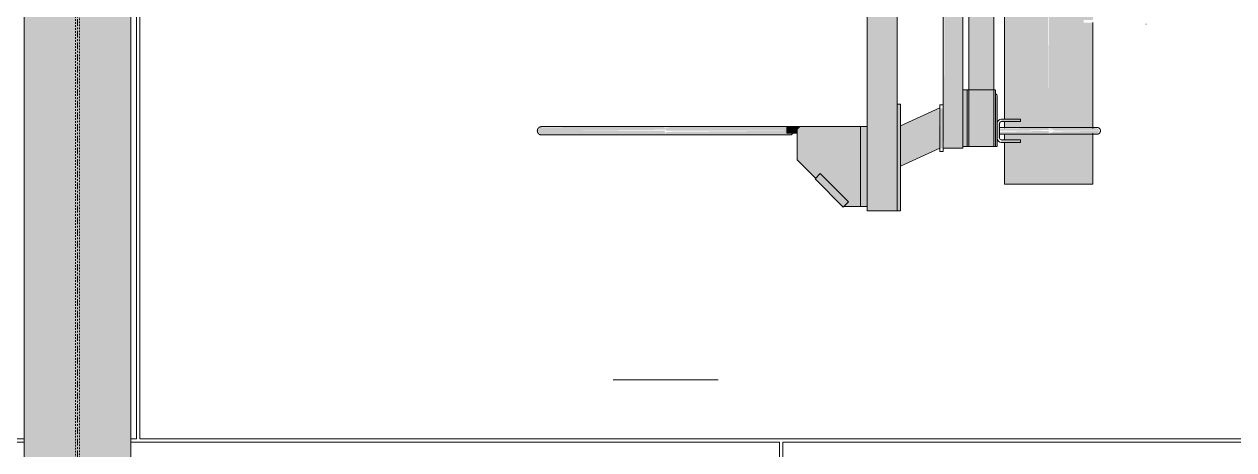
# Model space of a CAD drawing. Header units: inches. Extents: x -54880 to -186, y -132 to 853.
# Drawn here: x -15966 to -15875.2, y 96.1 to 128 of the extents above; entities that cross this region are included whole.
import ezdxf

# ---------------------------------------------------------------- set-up
doc = ezdxf.new("R2010")
doc.units = ezdxf.units.IN
doc.header["$MEASUREMENT"] = 0
doc.linetypes.add('Grid Line 1_2_', pattern=[0.875, 0.5, -0.125, 0.125, -0.125])
doc.linetypes.add('Hidden 1_8_', pattern=[0.1875, 0.125, -0.0625])
for name, color, linetype, lineweight in [('A-WALL-PATT', 111, 'Continuous', 9), ('Q-SPCQ', 91, 'Continuous', 9), ('S-COLS', 52, 'Continuous', 9), ('S-GRID', 1, 'Continuous', 9)]:
    doc.layers.add(name, color=color, linetype=linetype, lineweight=lineweight)

# ---------------------------------------------------------------- blocks, each defined once
blk = doc.blocks.new('Basketball_Backstop-Performance_Sports_Systems-3103-Ceiling_Hung - 27_-0_ to 27_-11 7_8_-652462-Section 1')
at = {"layer": 'Q-SPCQ'}
h = blk.add_hatch(color=256, dxfattribs=at)
h.paths.add_polyline_path([(22181.678, 116), (22181.658, 119.75), (22178.365, 119.75), (22178.365, 119.312), (22179.053, 119.312), (22179.053, 119.125), (22178.365, 119.125), (22178.365, 116), (22180.82, 116)], flags=0)
h.paths.add_polyline_path([(22179.336, 120.25), (22181.678, 120.25), (22181.612, 128.782), (22178.365, 128.75), (22178.365, 120.875), (22179.053, 120.875), (22179.053, 120.687), (22178.365, 120.687), (22178.365, 120.25), (22179.322, 120.25)], flags=0)
h.paths.add_polyline_path([(22181.678, 129.217), (22181.678, 135.437), (22178.365, 135.437), (22178.365, 135), (22179.053, 135), (22179.053, 134.812), (22178.365, 134.812), (22178.365, 129.205), (22179.336, 129.231), (22180.583, 129.242), (22181.609, 129.218)], flags=0)
h.paths.add_polyline_path([(22181.188, 129), (22181.678, 129.125), (22181.609, 129.186), (22181.334, 129.065)], flags=0)
h.paths.add_polyline_path([(22181.678, 128.823), (22181.611, 128.944), (22181.367, 128.935), (22181.611, 128.847)], flags=0)
h.paths.add_polyline_path([(22179.939, 135.937), (22181.678, 135.937), (22181.678, 152.543), (22180.969, 152.543), (22180.944, 152.633), (22180.944, 161.75), (22178.365, 161.75), (22178.447, 161.312), (22179.053, 161.312), (22179.053, 161.125), (22178.365, 161.125), (22178.365, 136.562), (22179.053, 136.562), (22179.053, 136.375), (22178.365, 136.375), (22178.365, 135.937), (22179.336, 135.937)], flags=0)
h.paths.add_polyline_path([(22178.809, 162.25), (22180.966, 162.25), (22181.678, 187.186), (22181.678, 224.783), (22178.365, 224.75), (22178.446, 162.875), (22179.053, 162.875), (22179.053, 162.687), (22178.365, 162.687), (22178.447, 162.25), (22178.717, 162.25)], flags=0)
h.paths.add_polyline_path([(22181.678, 225.217), (22181.678, 281.375), (22178.365, 281.375), (22178.404, 225.203), (22179.336, 225.231), (22180.583, 225.242), (22181.188, 225.228)], flags=0)
h.paths.add_polyline_path([(22181.188, 225), (22181.678, 225.125), (22181.678, 225.217), (22181.334, 225.065)], flags=0)
h.paths.add_polyline_path([(22181.678, 224.823), (22181.678, 224.935), (22181.534, 224.875)], flags=0)
h = blk.add_hatch(color=256, dxfattribs=at)
h.paths.add_polyline_path([(22181.678, 116), (22184.99, 116), (22184.988, 119.788), (22183.586, 119.752), (22181.678, 119.75), (22181.678, 118.645)], flags=0)
h.paths.add_polyline_path([(22181.678, 120.217), (22184.533, 120.195), (22184.99, 120.208), (22184.982, 128.125), (22184.303, 128.125), (22184.303, 128.312), (22184.99, 128.312), (22184.982, 128.75), (22181.678, 128.75), (22181.678, 120.241)], flags=0)
h.paths.add_polyline_path([(22182.168, 120), (22181.678, 120.125), (22181.699, 120.062), (22181.9, 120.035)], flags=0)
h.paths.add_polyline_path([(22181.678, 119.823), (22181.9, 119.965), (22181.678, 119.875)], flags=0)
h.paths.add_polyline_path([(22181.9, 129.25), (22184.99, 129.25), (22184.981, 129.687), (22184.303, 129.687), (22184.303, 129.875), (22184.99, 129.875), (22184.977, 135.474), (22183.586, 135.44), (22181.678, 135.437), (22181.747, 129.25)], flags=0)
h.paths.add_polyline_path([(22181.678, 135.904), (22184.483, 135.886), (22184.99, 135.895), (22184.959, 161.785), (22183.586, 161.752), (22182.727, 161.77), (22182.463, 152.543), (22181.678, 152.543), (22181.678, 135.929)], flags=0)
h.paths.add_polyline_path([(22182.168, 135.687), (22181.678, 135.812), (22181.678, 135.752), (22181.9, 135.723)], flags=0)
h.paths.add_polyline_path([(22181.678, 135.511), (22181.78, 135.636), (22181.678, 135.562)], flags=0)
h.paths.add_polyline_path([(22184.634, 162.187), (22184.99, 162.208), (22184.917, 224.125), (22184.508, 224.125), (22182.773, 162.242), (22184.601, 162.19)], flags=0)
h.paths.add_polyline_path([(22181.678, 187.186), (22182.751, 224.75), (22181.678, 224.75), (22181.678, 207.731)], flags=0)
h.paths.add_polyline_path([(22184.547, 224.312), (22184.99, 224.312), (22184.916, 224.75), (22184.526, 224.75), (22184.513, 224.312)], flags=0)
h.paths.add_polyline_path([(22184.877, 225.25), (22184.99, 225.25), (22184.915, 225.687), (22184.552, 225.687), (22184.547, 225.25), (22184.659, 225.25)], flags=0)
h.paths.add_polyline_path([(22182.535, 225.25), (22182.765, 225.25), (22184.24, 279.687), (22184.24, 280.937), (22183.812, 280.937), (22183.812, 281.375), (22181.678, 281.375), (22181.678, 225.25), (22182.244, 225.25)], flags=0)
h.paths.add_polyline_path([(22184.915, 225.875), (22184.99, 225.875), (22184.907, 238.104), (22184.636, 225.875), (22184.877, 225.875)], flags=0)
h = blk.add_hatch(color=256, dxfattribs=at)
h.paths.add_polyline_path([(22176.615, 123.063), (22176.615, 147.188), (22175.678, 147.188), (22175.71, 123.063), (22176.593, 123.063)], flags=0)
h.paths.add_polyline_path([(22175.71, 164.313), (22175.678, 164.313), (22175.682, 160.843)], flags=0)
h.paths.add_polyline_path([(22175.817, 160.188), (22176.615, 160.188), (22176.615, 164.313), (22175.71, 164.313), (22175.718, 160.188), (22175.803, 160.188)], flags=0)
h = blk.add_hatch(color=256, dxfattribs=at)
h.paths.add_polyline_path([(22176.638, 123.063), (22177.553, 123.063), (22177.521, 147.188), (22176.615, 147.188), (22176.615, 123.063)], flags=0)
h.paths.add_polyline_path([(22176.836, 160.188), (22177.553, 160.188), (22177.521, 164.313), (22176.615, 164.313), (22176.615, 160.188)], flags=0)
h = blk.add_hatch(color=256, dxfattribs=at)
h.paths.add_polyline_path([(22173.865, 118.688), (22173.781, 154.313), (22173.74, 154.313), (22173.803, 118.688), (22173.833, 118.688)], flags=0)
h.paths.add_polyline_path([(22173.837, 154.563), (22173.865, 154.563), (22173.803, 160.188), (22173.74, 160.188), (22173.807, 154.563), (22173.833, 154.563)], flags=0)
for points in [[(22174.638, 118.688), (22175.115, 118.688), (22175.115, 160.188), (22173.865, 160.188), (22173.865, 154.563), (22175.053, 154.563), (22175.053, 154.313), (22173.865, 154.313), (22173.865, 118.688)], [(22175.148, 118.688), (22175.24, 118.688), (22175.178, 160.188), (22175.115, 160.188), (22175.115, 118.688)], [(22168.053, 114), (22170.303, 114), (22170.303, 156), (22168.053, 156), (22168.053, 132.711)], [(22175.553, 118.813), (22175.553, 123.063), (22175.24, 123.063), (22175.24, 118.813)], [(22175.553, 118.813), (22176.615, 118.813), (22176.615, 123.063), (22175.589, 123.063), (22175.553, 122.688), (22175.553, 120.989)], [(22176.615, 118.813), (22177.678, 118.813), (22177.642, 123.063), (22176.615, 123.063), (22176.615, 120.989)], [(22177.803, 118.813), (22177.803, 122.563), (22177.678, 122.563), (22177.678, 118.813)], [(22170.303, 114), (22170.553, 114), (22170.553, 122), (22170.303, 122)], [(22170.553, 117.353), (22173.49, 118.688), (22173.422, 121.688), (22170.553, 120.384)], [(22173.74, 118.688), (22173.713, 121.688), (22173.49, 121.688), (22173.49, 118.688)], [(22144.256, 120), (22152.928, 120.081), (22152.85, 120.3), (22148.752, 120.306), (22143.501, 120.258), (22143.303, 120), (22143.544, 120)], [(22143.67, 119.687), (22143.994, 119.741), (22145.155, 119.694), (22147.793, 119.697), (22152.928, 119.729), (22152.85, 120), (22143.303, 120), (22143.544, 119.728)], [(22161.6, 120), (22162.031, 120), (22161.979, 120.278), (22161.318, 120.294), (22159.674, 120.312), (22157.692, 120.304), (22152.928, 120.271), (22152.928, 120), (22160.453, 120)], [(22162.185, 119.688), (22162.355, 119.742), (22162.343, 119.812), (22162.031, 119.854), (22162.031, 120), (22152.928, 119.919), (22152.928, 119.698), (22157.803, 119.739), (22159.674, 119.688), (22160.913, 119.748), (22162.171, 119.689)], [(22162.311, 119.812), (22162.803, 119.812), (22162.803, 120.062), (22163.053, 120.312), (22162.031, 120.312), (22162.031, 119.812)], [(22166.303, 114.312), (22167.553, 114.312), (22167.553, 120.312), (22163.053, 120.312), (22162.803, 120.062), (22162.803, 117.812), (22164.181, 116.434), (22164.535, 116.787), (22166.656, 114.666)], [(22167.553, 114.312), (22168.053, 114.312), (22168.053, 120.312), (22167.553, 120.312), (22167.553, 115.5)], [(22179.48, 120), (22181.678, 120.065), (22181.678, 120.25), (22177.99, 120.164), (22177.99, 120)], [(22181.678, 119.75), (22181.678, 120), (22177.99, 119.921), (22177.99, 119.75), (22179.48, 119.75)], [(22183.003, 120), (22185.494, 120), (22185.264, 120.202), (22181.678, 120.217), (22182.168, 120), (22182.773, 120)], [(22184.548, 119.75), (22185.341, 119.798), (22185.494, 120), (22181.988, 119.935), (22181.678, 119.783), (22183.785, 119.751)], [(22166.259, 114.268), (22166.656, 114.666), (22164.535, 116.787), (22164.137, 116.39)]]:
    blk.add_hatch(color=256, dxfattribs=at).paths.add_polyline_path(points, flags=0)
h = blk.add_hatch(color=256, dxfattribs=at)
h.paths.add_polyline_path([(22179.053, 119.125), (22179.053, 119.312), (22178.115, 119.312), (22178.115, 119.125)], flags=0)
h.paths.add_polyline_path([(22177.803, 119.437), (22177.99, 119.437), (22177.99, 120.562), (22177.803, 120.562)], flags=0)
h.paths.add_polyline_path([(22179.053, 120.687), (22179.053, 120.875), (22178.115, 120.875), (22178.115, 120.687)], flags=0)
for p, q in [((22177.553, 118.813), (22177.553, 164.313)), ((22175.24, 123.063), (22175.24, 160.188)), ((22168.053, 114), (22168.053, 156)), ((22170.303, 156), (22170.303, 114)), ((22173.74, 154.313), (22173.74, 118.688)), ((22175.678, 147.188), (22175.678, 118.813)), ((22178.365, 128.828), (22178.365, 120.875)), ((22184.99, 120.161), (22184.99, 128.125)), ((22188.99, 128), (22188.958, 128)), ((22175.24, 123.063), (22175.553, 123.063)), ((22175.24, 118.813), (22175.24, 123.063)), ((22175.553, 123.063), (22176.615, 123.063)), ((22175.553, 118.813), (22175.553, 123.063)), ((22176.615, 123.063), (22177.642, 123.063)), ((22177.642, 123.063), (22177.642, 123.063)), ((22177.678, 118.813), (22177.678, 123.063)), ((22177.678, 122.779), (22177.678, 123.063)), ((22177.678, 122.779), (22177.678, 122.563)), ((22177.678, 122.563), (22177.678, 122.779)), ((22177.678, 122.563), (22177.678, 118.813)), ((22177.803, 118.813), (22177.803, 122.563)), ((22170.303, 114), (22170.303, 122)), ((22170.553, 122), (22170.303, 122)), ((22170.553, 122), (22170.553, 114)), ((22173.49, 121.719), (22170.553, 120.384)), ((22173.74, 121.938), (22173.49, 121.938)), ((22173.49, 121.938), (22173.49, 121.752)), ((22173.49, 121.688), (22173.49, 121.938)), ((22173.49, 118.688), (22173.49, 121.688)), ((22179.053, 120.875), (22178.115, 120.875)), ((22179.166, 120.875), (22179.045, 120.875)), ((22179.053, 120.875), (22179.553, 120.875)), ((22179.553, 120.875), (22179.471, 120.875)), ((22179.553, 120.687), (22179.553, 120.875)), ((22179.553, 120.687), (22179.553, 120.875)), ((22162.031, 120.312), (22163.053, 120.312)), ((22162.031, 119.812), (22162.031, 120.312)), ((22162.803, 119.812), (22162.031, 119.812)), ((22162.803, 120.062), (22162.803, 117.812)), ((22167.553, 120.312), (22163.053, 120.312)), ((22167.553, 120.312), (22168.053, 120.312)), ((22167.553, 114.312), (22167.553, 120.312)), ((22177.99, 119.437), (22177.99, 120.562)), ((22181.678, 120.25), (22177.99, 120.25)), ((22178.115, 120.687), (22179.053, 120.687)), ((22178.365, 120.687), (22178.365, 120.204)), ((22179.045, 120.687), (22179.166, 120.687)), ((22179.553, 120.687), (22179.053, 120.687)), ((22179.471, 120.687), (22179.553, 120.687)), ((22184.99, 116), (22184.99, 119.828)), ((22177.99, 119.75), (22181.678, 119.75)), ((22178.115, 119.312), (22179.053, 119.312)), ((22179.053, 119.125), (22178.115, 119.125)), ((22178.365, 119.783), (22178.365, 119.312)), ((22178.365, 119.125), (22178.365, 116)), ((22179.166, 119.312), (22179.045, 119.312)), ((22179.045, 119.125), (22179.166, 119.125)), ((22179.053, 119.312), (22179.553, 119.312)), ((22179.553, 119.125), (22179.053, 119.125)), ((22179.553, 119.312), (22179.471, 119.312)), ((22179.471, 119.125), (22179.553, 119.125)), ((22179.553, 119.125), (22179.553, 119.312)), ((22179.553, 119.125), (22179.553, 119.312)), ((22170.553, 117.353), (22173.49, 118.688)), ((22173.49, 118.688), (22173.49, 118.438)), ((22173.49, 118.438), (22173.49, 118.688)), ((22173.49, 118.438), (22173.74, 118.438)), ((22173.74, 118.688), (22173.74, 118.438)), ((22173.74, 118.438), (22173.74, 118.688)), ((22173.865, 118.688), (22173.74, 118.688)), ((22175.115, 118.688), (22173.865, 118.688)), ((22175.24, 118.688), (22175.115, 118.688)), ((22175.553, 118.813), (22175.24, 118.813)), ((22175.24, 118.688), (22175.24, 118.813)), ((22176.615, 118.813), (22175.553, 118.813)), ((22177.678, 118.813), (22176.615, 118.813)), ((22177.678, 118.813), (22177.803, 118.813)), ((22162.803, 117.812), (22164.181, 116.434)), ((22164.137, 116.39), (22164.535, 116.787)), ((22164.137, 116.39), (22166.259, 114.268)), ((22164.535, 116.787), (22166.656, 114.666)), ((22181.678, 116), (22178.365, 116)), ((22184.99, 116), (22181.678, 116)), ((22166.656, 114.666), (22166.259, 114.268)), ((22166.303, 114.312), (22167.553, 114.312)), ((22168.053, 114.312), (22167.553, 114.312)), ((22170.303, 114), (22168.053, 114)), ((22170.303, 114), (22170.553, 114)), ((22148.989, 101.312), (22152.928, 101.312)), ((22152.928, 101.312), (22156.867, 101.312))]:
    blk.add_line(p, q, dxfattribs=at)
at = {"layer": 'Q-SPCQ', "flags": 128}
for points in [[(22143.303, 120), (22143.303, 120.012), (22143.304, 120.025), (22143.305, 120.037), (22143.307, 120.05), (22143.309, 120.062), (22143.312, 120.074), (22143.315, 120.086), (22143.319, 120.098), (22143.323, 120.11), (22143.327, 120.122), (22143.333, 120.133), (22143.338, 120.144), (22143.344, 120.155), (22143.351, 120.166), (22143.357, 120.176), (22143.365, 120.187), (22143.372, 120.196), (22143.38, 120.206), (22143.389, 120.215), (22143.398, 120.224), (22143.407, 120.233), (22143.416, 120.241), (22143.426, 120.249), (22143.436, 120.256), (22143.446, 120.263), (22143.457, 120.27), (22143.468, 120.276), (22143.479, 120.281), (22143.491, 120.287), (22143.502, 120.291), (22143.514, 120.296), (22143.526, 120.299), (22143.538, 120.303), (22143.55, 120.306), (22143.562, 120.308), (22143.575, 120.31), (22143.587, 120.311), (22143.599, 120.312), (22143.612, 120.312), (22143.615, 120.312)], [(22143.615, 119.687), (22143.603, 119.688), (22143.59, 119.688), (22143.578, 119.69), (22143.566, 119.691), (22143.553, 119.694), (22143.541, 119.696), (22143.529, 119.7), (22143.517, 119.703), (22143.505, 119.708), (22143.494, 119.712), (22143.482, 119.717), (22143.471, 119.723), (22143.46, 119.729), (22143.449, 119.735), (22143.439, 119.742), (22143.429, 119.749), (22143.419, 119.757), (22143.409, 119.765), (22143.4, 119.773), (22143.391, 119.782), (22143.383, 119.791), (22143.374, 119.801), (22143.367, 119.811), (22143.359, 119.821), (22143.352, 119.831), (22143.346, 119.842), (22143.34, 119.853), (22143.334, 119.864), (22143.329, 119.875), (22143.324, 119.887), (22143.32, 119.899), (22143.316, 119.91), (22143.313, 119.922), (22143.31, 119.935), (22143.307, 119.947), (22143.305, 119.959), (22143.304, 119.972), (22143.303, 119.984), (22143.303, 119.997), (22143.303, 120)], [(22152.928, 120.312), (22152.555, 120.312), (22152.184, 120.312), (22151.813, 120.312), (22151.444, 120.312), (22151.078, 120.312), (22150.714, 120.312), (22150.354, 120.312), (22149.998, 120.312), (22149.647, 120.312), (22149.301, 120.312), (22148.961, 120.312), (22148.627, 120.312), (22148.301, 120.312), (22147.981, 120.312), (22147.67, 120.312), (22147.366, 120.312), (22147.072, 120.312), (22146.787, 120.312), (22146.512, 120.312), (22146.247, 120.312), (22145.993, 120.312), (22145.75, 120.312), (22145.519, 120.312), (22145.299, 120.312), (22145.092, 120.312), (22144.897, 120.312), (22144.715, 120.312), (22144.546, 120.312), (22144.39, 120.312), (22144.248, 120.312), (22144.12, 120.312), (22144.006, 120.312), (22143.907, 120.312), (22143.821, 120.312), (22143.751, 120.312), (22143.695, 120.312), (22143.654, 120.312), (22143.627, 120.312), (22143.616, 120.312), (22143.615, 120.312)], [(22143.615, 120.312), (22143.623, 120.312), (22143.645, 120.312), (22143.682, 120.312), (22143.734, 120.312), (22143.801, 120.312), (22143.882, 120.312), (22143.978, 120.312), (22144.088, 120.312), (22144.212, 120.312), (22144.35, 120.312), (22144.502, 120.312), (22144.668, 120.312), (22144.846, 120.312), (22145.038, 120.312), (22145.242, 120.312), (22145.458, 120.312), (22145.687, 120.312), (22145.927, 120.312), (22146.178, 120.312), (22146.44, 120.312), (22146.712, 120.312), (22146.994, 120.312), (22147.286, 120.312), (22147.587, 120.312), (22147.896, 120.312), (22148.214, 120.312), (22148.539, 120.312), (22148.871, 120.312), (22149.209, 120.312), (22149.553, 120.312), (22149.903, 120.312), (22150.258, 120.312), (22150.617, 120.312), (22150.979, 120.312), (22151.345, 120.312), (22151.713, 120.312), (22152.083, 120.312), (22152.455, 120.312), (22152.827, 120.312), (22152.928, 120.312)], [(22152.928, 120.312), (22153.3, 120.312), (22153.672, 120.312), (22154.043, 120.312), (22154.411, 120.312), (22154.778, 120.312), (22155.141, 120.312), (22155.501, 120.312), (22155.857, 120.312), (22156.208, 120.312), (22156.554, 120.312), (22156.894, 120.312), (22157.228, 120.312), (22157.555, 120.312), (22157.874, 120.312), (22158.186, 120.312), (22158.489, 120.312), (22158.783, 120.312), (22159.068, 120.312), (22159.343, 120.312), (22159.608, 120.312), (22159.862, 120.312), (22160.105, 120.312), (22160.337, 120.312), (22160.557, 120.312), (22160.764, 120.312), (22160.959, 120.312), (22161.141, 120.312), (22161.31, 120.312), (22161.466, 120.312), (22161.607, 120.312), (22161.735, 120.312), (22161.849, 120.312), (22161.949, 120.312), (22162.034, 120.312)], [(22162.24, 120.312), (22162.233, 120.312), (22162.211, 120.312), (22162.173, 120.312), (22162.121, 120.312), (22162.055, 120.312), (22161.973, 120.312), (22161.878, 120.312), (22161.768, 120.312), (22161.643, 120.312), (22161.505, 120.312), (22161.353, 120.312), (22161.188, 120.312), (22161.009, 120.312), (22160.818, 120.312), (22160.614, 120.312), (22160.397, 120.312), (22160.169, 120.312), (22159.929, 120.312), (22159.678, 120.312), (22159.416, 120.312), (22159.144, 120.312), (22158.861, 120.312), (22158.57, 120.312), (22158.269, 120.312), (22157.959, 120.312), (22157.642, 120.312), (22157.317, 120.312), (22156.985, 120.312), (22156.647, 120.312), (22156.302, 120.312), (22155.952, 120.312), (22155.598, 120.312), (22155.239, 120.312), (22154.876, 120.312), (22154.511, 120.312), (22154.142, 120.312), (22153.772, 120.312), (22153.401, 120.312), (22153.028, 120.312), (22152.928, 120.312)], [(22162.161, 120.312), (22162.202, 120.312), (22162.228, 120.312), (22162.24, 120.312), (22162.24, 120.312)], [(22162.24, 120.312), (22162.253, 120.312), (22162.265, 120.312), (22162.278, 120.31), (22162.29, 120.309), (22162.302, 120.306), (22162.315, 120.304), (22162.327, 120.3), (22162.339, 120.297), (22162.35, 120.292), (22162.362, 120.288), (22162.373, 120.283), (22162.385, 120.277), (22162.396, 120.271), (22162.406, 120.265), (22162.417, 120.258), (22162.427, 120.251), (22162.437, 120.243), (22162.446, 120.235), (22162.456, 120.227), (22162.464, 120.218), (22162.473, 120.209), (22162.481, 120.199), (22162.489, 120.189), (22162.496, 120.179), (22162.503, 120.169), (22162.51, 120.158), (22162.516, 120.147), (22162.522, 120.136), (22162.527, 120.125), (22162.532, 120.113), (22162.536, 120.101), (22162.54, 120.09), (22162.543, 120.078), (22162.546, 120.065), (22162.548, 120.053)], [(22162.549, 119.95), (22162.547, 119.938), (22162.544, 119.926), (22162.541, 119.914), (22162.537, 119.902), (22162.533, 119.89), (22162.528, 119.878), (22162.523, 119.867), (22162.517, 119.856), (22162.512, 119.845), (22162.505, 119.834), (22162.498, 119.824), (22162.491, 119.813), (22162.483, 119.804), (22162.475, 119.794), (22162.467, 119.785), (22162.458, 119.776), (22162.449, 119.767), (22162.439, 119.759), (22162.43, 119.751), (22162.42, 119.744), (22162.409, 119.737), (22162.399, 119.73), (22162.388, 119.724), (22162.376, 119.719), (22162.365, 119.713), (22162.354, 119.709), (22162.342, 119.704), (22162.33, 119.701), (22162.318, 119.697), (22162.306, 119.694), (22162.293, 119.692), (22162.281, 119.69), (22162.269, 119.689), (22162.256, 119.688), (22162.244, 119.688), (22162.24, 119.687)], [(22185.303, 120.25), (22185.3, 120.25), (22185.291, 120.25), (22185.277, 120.25), (22185.257, 120.25), (22185.231, 120.25), (22185.199, 120.25), (22185.162, 120.25), (22185.119, 120.25), (22185.07, 120.25), (22185.017, 120.25), (22184.958, 120.25), (22184.893, 120.25), (22184.824, 120.25), (22184.749, 120.25), (22184.67, 120.25), (22184.585, 120.25), (22184.497, 120.25), (22184.403, 120.25), (22184.305, 120.25), (22184.203, 120.25), (22184.097, 120.25), (22183.987, 120.25), (22183.874, 120.25), (22183.757, 120.25), (22183.636, 120.25), (22183.513, 120.25), (22183.386, 120.25), (22183.257, 120.25), (22183.125, 120.25), (22182.991, 120.25), (22182.855, 120.25), (22182.717, 120.25), (22182.577, 120.25), (22182.436, 120.25), (22182.294, 120.25), (22182.151, 120.25), (22182.006, 120.25), (22181.862, 120.25), (22181.717, 120.25), (22181.678, 120.25)], [(22185.001, 120.25), (22185.056, 120.25), (22185.106, 120.25), (22185.151, 120.25), (22185.189, 120.25), (22185.223, 120.25), (22185.25, 120.25), (22185.272, 120.25), (22185.288, 120.25), (22185.298, 120.25), (22185.303, 120.25), (22185.303, 120.25)], [(22185.303, 120.25), (22185.313, 120.25), (22185.323, 120.249), (22185.333, 120.248), (22185.343, 120.247), (22185.352, 120.245), (22185.362, 120.243), (22185.372, 120.24), (22185.381, 120.237), (22185.391, 120.234), (22185.4, 120.23), (22185.409, 120.226), (22185.418, 120.222), (22185.427, 120.217), (22185.436, 120.212), (22185.444, 120.206), (22185.452, 120.201), (22185.46, 120.194), (22185.468, 120.188), (22185.475, 120.181), (22185.482, 120.174), (22185.489, 120.167), (22185.495, 120.159), (22185.502, 120.151), (22185.508, 120.143), (22185.513, 120.135), (22185.518, 120.127), (22185.523, 120.118), (22185.528, 120.109), (22185.532, 120.1), (22185.536, 120.091), (22185.539, 120.081), (22185.542, 120.072), (22185.545, 120.062), (22185.547, 120.052), (22185.549, 120.042), (22185.551, 120.033), (22185.552, 120.023), (22185.552, 120.013), (22185.553, 120.003), (22185.553, 120)], [(22185.553, 120), (22185.553, 119.99), (22185.552, 119.98), (22185.551, 119.97), (22185.55, 119.96), (22185.548, 119.95), (22185.546, 119.941), (22185.543, 119.931), (22185.54, 119.921), (22185.537, 119.912), (22185.533, 119.903), (22185.529, 119.894), (22185.525, 119.885), (22185.52, 119.876), (22185.515, 119.867), (22185.509, 119.859), (22185.503, 119.851), (22185.497, 119.843), (22185.491, 119.835), (22185.484, 119.828), (22185.477, 119.821), (22185.47, 119.814), (22185.462, 119.807), (22185.454, 119.801), (22185.446, 119.795), (22185.438, 119.79), (22185.429, 119.784), (22185.421, 119.78), (22185.412, 119.775), (22185.403, 119.771), (22185.393, 119.767), (22185.384, 119.764), (22185.374, 119.76), (22185.365, 119.758), (22185.355, 119.756), (22185.345, 119.754), (22185.335, 119.752), (22185.325, 119.751), (22185.316, 119.75), (22185.306, 119.75), (22185.303, 119.75)], [(22143.821, 119.687), (22143.751, 119.687), (22143.695, 119.687), (22143.654, 119.687), (22143.627, 119.687), (22143.616, 119.687), (22143.615, 119.687)], [(22143.615, 119.687), (22143.623, 119.687), (22143.645, 119.687), (22143.682, 119.687), (22143.734, 119.687), (22143.801, 119.687), (22143.882, 119.687), (22143.978, 119.687), (22144.088, 119.687), (22144.212, 119.687), (22144.35, 119.687), (22144.502, 119.687), (22144.668, 119.687), (22144.846, 119.687), (22145.038, 119.687), (22145.242, 119.687), (22145.458, 119.687), (22145.687, 119.687), (22145.927, 119.687), (22146.178, 119.687), (22146.44, 119.687), (22146.712, 119.687), (22146.994, 119.687), (22147.286, 119.687), (22147.587, 119.687), (22147.896, 119.687), (22148.214, 119.687), (22148.539, 119.687), (22148.871, 119.687), (22149.209, 119.687), (22149.553, 119.687), (22149.903, 119.687), (22150.258, 119.687), (22150.617, 119.687), (22150.979, 119.687), (22151.345, 119.687), (22151.713, 119.687), (22152.083, 119.687), (22152.455, 119.687), (22152.827, 119.687), (22152.928, 119.687)], [(22152.928, 119.687), (22153.3, 119.687), (22153.672, 119.687), (22154.043, 119.687), (22154.411, 119.687), (22154.778, 119.687), (22155.141, 119.687), (22155.501, 119.687), (22155.857, 119.687), (22156.208, 119.687), (22156.554, 119.687), (22156.894, 119.687), (22157.228, 119.687), (22157.555, 119.687), (22157.874, 119.687), (22158.186, 119.687), (22158.489, 119.687), (22158.783, 119.687), (22159.068, 119.687), (22159.343, 119.687), (22159.608, 119.687), (22159.862, 119.687), (22160.105, 119.687), (22160.337, 119.687), (22160.557, 119.687), (22160.764, 119.687), (22160.959, 119.687), (22161.141, 119.687), (22161.31, 119.687), (22161.466, 119.687), (22161.607, 119.687), (22161.735, 119.687), (22161.849, 119.687), (22161.949, 119.687), (22162.034, 119.687), (22162.105, 119.687), (22162.161, 119.687), (22162.202, 119.687), (22162.228, 119.687), (22162.24, 119.687), (22162.24, 119.687)], [(22162.24, 119.687), (22162.233, 119.687), (22162.211, 119.687), (22162.173, 119.687), (22162.121, 119.687), (22162.055, 119.687)], [(22181.678, 119.75), (22181.823, 119.75), (22181.968, 119.75), (22182.112, 119.75), (22182.255, 119.75), (22182.398, 119.75), (22182.539, 119.75), (22182.68, 119.75), (22182.818, 119.75), (22182.955, 119.75), (22183.089, 119.75), (22183.222, 119.75), (22183.352, 119.75), (22183.479, 119.75), (22183.603, 119.75), (22183.725, 119.75), (22183.843, 119.75), (22183.957, 119.75), (22184.068, 119.75), (22184.175, 119.75), (22184.278, 119.75), (22184.377, 119.75), (22184.472, 119.75), (22184.562, 119.75), (22184.647, 119.75), (22184.728, 119.75), (22184.804, 119.75), (22184.875, 119.75), (22184.941, 119.75), (22185.001, 119.75), (22185.056, 119.75), (22185.106, 119.75), (22185.151, 119.75), (22185.189, 119.75), (22185.223, 119.75), (22185.25, 119.75), (22185.272, 119.75), (22185.288, 119.75), (22185.298, 119.75), (22185.303, 119.75), (22185.303, 119.75)], [(22185.303, 119.75), (22185.3, 119.75), (22185.291, 119.75), (22185.277, 119.75), (22185.257, 119.75), (22185.231, 119.75), (22185.199, 119.75), (22185.162, 119.75), (22185.119, 119.75), (22185.07, 119.75), (22185.017, 119.75)]]:
    blk.add_lwpolyline(points, dxfattribs=at)
at = {"layer": 'Q-SPCQ'}
for centre, radius, start, end in [((22177.553, 122.563), 0.25, 0, 60), ((22178.115, 120.562), 0.313, 90, 180), ((22163.053, 120.062), 0.25, 90, 180), ((22178.115, 120.562), 0.125, 90, 180), ((22178.115, 119.437), 0.313, 180, 270), ((22178.115, 119.437), 0.125, 180, 270)]:
    blk.add_arc(centre, radius, start, end, dxfattribs=at)
blk = doc.blocks.new('W-Wide Flange-Column - B1-C-1075724-Section 1')
at = {"layer": 'S-COLS', "linetype": 'Hidden 1_8_'}
for p, q in [((22108.647, 0), (22108.647, 221.127)), ((22108.959, 220.891), (22108.959, 0))]:
    blk.add_line(p, q, dxfattribs=at)

msp = doc.modelspace()

# ---------------------------------------------------------------- hatches: boundary and pattern name
at = {"layer": 'A-WALL-PATT'}
h = msp.add_hatch(dxfattribs=at)
h.set_pattern_fill('FP_21', color=256, style=0, pattern_type=2)
h.set_pattern_definition([(90, (22015.06, -723.5), (-193, -193), [48, -145]), (180, (22015.06, -723.5), (-2e-14, -193), [96.25, -96.75]), (270, (21918.81, -675.5), (-193, -193), [48, -145]), (180, (22015.06, -675.5), (-2e-14, -193), [96.25, -96.75]), (270, (21918.56, -675.5), (-193, -193), [48, -145]), (180, (21918.56, -675.5), (-2e-14, -193), [96.25, -96.75]), (90, (21822.31, -723.5), (-193, -193), [48, -145]), (180, (21918.56, -723.5), (-2e-14, -193), [96.25, -96.75]), (90, (21967.06, -675.25), (-193, -193), [48, -145]), (180, (22015.31, -675.25), (-2e-14, -193), [48.25, -144.75]), (180, (22015.31, -627.25), (-2e-14, -193), [48.25, -144.75]), (90, (21870.56, -675.25), (-193, -193), [48, -145]), (180, (21966.81, -675.25), (-2e-14, -193), [96.25, -96.75]), (270, (21966.81, -627.25), (-193, -193), [48, -145]), (180, (21966.81, -627.25), (-2e-14, -193), [96.25, -96.75]), (180, (21870.31, -675.25), (-2e-14, -193), [48, -145]), (270, (21870.31, -627.25), (-193, -193), [48, -145]), (180, (21870.31, -627.25), (-2e-14, -193), [48, -145]), (90, (22015.06, -627), (-193, -193), [48, -145]), (180, (22015.06, -627), (-2e-14, -193), [96.25, -96.75]), (270, (21918.81, -579), (-193, -193), [48, -145]), (180, (22015.06, -579), (-2e-14, -193), [96.25, -96.75]), (270, (21918.56, -579), (-193, -193), [48, -145]), (180, (21918.56, -579), (-2e-14, -193), [96.25, -96.75]), (270, (21822.31, -579), (-193, -193), [48, -145]), (180, (21918.56, -627), (-2e-14, -193), [96.25, -96.75]), (90, (21967.06, -578.75), (-193, -193), [48, -145]), (180, (22015.31, -578.75), (-2e-14, -193), [48.25, -144.75]), (180, (22015.31, -530.75), (-2e-14, -193), [48.25, -144.75]), (90, (21870.56, -578.75), (-193, -193), [48, -145]), (180, (21966.81, -578.75), (-2e-14, -193), [96.25, -96.75]), (270, (21966.81, -530.75), (-193, -193), [48, -145]), (180, (21966.81, -530.75), (-2e-14, -193), [96.25, -96.75]), (180, (21870.31, -578.75), (-2e-14, -193), [48, -145]), (270, (21870.31, -530.75), (-193, -193), [48, -145]), (180, (21870.31, -530.75), (-2e-14, -193), [48, -145])])
h.paths.add_polyline_path([(-16915.45888, 0), (-16689.70888, 0), (-16689.70888, 145), (-16814.70888, 145), (-16814.70888, 120.3125), (-16790.15703, 120.2579), (-16789.95888, 120), (-16790.27138, 119.70517), (-16790.50486, 119.58102), (-16792.35743, 116.40982), (-16793.32598, 114.94867), (-16794.61434, 113.2525), (-16795.22854, 109.56294), (-16795.52186, 107.31551), (-16795.66713, 104.50342), (-16795.70633, 101.3125), (-16803.52311, 101.3125), (-16803.54202, 106.0075), (-16803.82359, 108.85577), (-16804.6315, 113.29426), (-16805.0839, 113.99902), (-16806.43604, 115.83093), (-16808.06348, 118.5054), (-16808.78782, 119.69133), (-16809.01072, 119.7421), (-16809.15047, 119.8125), (-16809.45888, 119.8125), (-16809.45888, 117.8125), (-16812.95888, 114.3125), (-16814.70888, 114.3125), (-16814.70888, 114), (-16817.20888, 114), (-16817.20888, 117.35334), (-16820.14638, 118.6875), (-16821.89638, 118.6875), (-16821.89638, 118.8125), (-16824.45888, 118.8125), (-16824.45888, 119.4375), (-16824.64638, 119.4375), (-16824.64638, 119.75), (-16825.02138, 119.75), (-16825.02138, 119.3125), (-16824.77138, 119.3125), (-16824.77138, 119.125), (-16825.02138, 119.125), (-16825.02138, 116), (-16831.64638, 116), (-16831.71793, 119.79377), (-16831.99702, 119.799), (-16832.15001, 120), (-16831.91986, 120.20226), (-16831.64638, 120.24957), (-16831.64638, 128.125), (-16831.89638, 128.125), (-16831.89638, 128.3125), (-16831.64638, 128.3125), (-16831.64638, 128.75), (-16832.02138, 128.75), (-16832.02138, 128.4375), (-16832.20888, 128.4375), (-16832.20888, 128), (-16835.64638, 128.02213), (-16835.64638, 130.75), (-16835.77138, 130.75), (-16835.85403, 135.625), (-16837.8406, 135.61828), (-16838.28655, 135.45974), (-16843.25634, 145), (-16910.42954, 145), (-16915.45888, 117.8622), (-16915.45888, 20.18088)], flags=0)
h.paths.add_polyline_path([(-15850.33388, 0), (-15850.33388, 145), (-15874.16141, 145), (-15879.18976, 135.41647), (-15879.77768, 135.625), (-15881.64638, 135.625), (-15881.68258, 130.75), (-15881.77138, 130.75), (-15881.83388, 128), (-15885.20888, 128.02213), (-15885.20888, 128.4375), (-15885.39638, 128.4375), (-15885.39638, 128.75), (-15885.77138, 128.75), (-15885.77138, 128.3125), (-15885.52138, 128.3125), (-15885.52138, 128.125), (-15885.77138, 128.125), (-15885.69982, 120.20797), (-15885.36865, 120.13198), (-15885.26775, 120), (-15885.49789, 119.79715), (-15885.77138, 119.75043), (-15885.77138, 116), (-15892.39638, 116), (-15892.39638, 119.125), (-15892.64638, 119.125), (-15892.64638, 119.3125), (-15892.39638, 119.3125), (-15892.39638, 119.75), (-15892.77138, 119.75), (-15892.77138, 119.4375), (-15892.95888, 119.4375), (-15892.95888, 118.8125), (-15895.52138, 118.8125), (-15895.58388, 118.6875), (-15897.36576, 118.64463), (-15900.20888, 117.35334), (-15900.20888, 114), (-15902.70888, 114), (-15902.70888, 114.3125), (-15904.54726, 114.3125), (-15907.95888, 117.8125), (-15907.95888, 119.8125), (-15908.59097, 119.72554), (-15908.7303, 119.62508), (-15910.60743, 116.40982), (-15911.75282, 114.72708), (-15912.78625, 113.29426), (-15912.94134, 112.84879), (-15913.77186, 107.31551), (-15913.91715, 104.50724), (-15913.95633, 101.3125), (-15921.77311, 101.3125), (-15921.79202, 106.0075), (-15922.07359, 108.85577), (-15922.85965, 113.32263), (-15923.29947, 113.95588), (-15924.51754, 115.57032), (-15926.31348, 118.5054), (-15926.99523, 119.70352), (-15927.26072, 119.7421), (-15927.45888, 120), (-15927.14638, 120.26819), (-15925.80232, 120.31237), (-15923.44528, 120.28809), (-15920.32331, 120.29688), (-15917.83388, 120.30185), (-15913.54064, 120.30556), (-15902.70888, 120.3125), (-15902.70888, 145), (-15957.95888, 145), (-15957.95888, 0), (-15888.86126, 0)], flags=0)
h.paths.add_polyline_path([(-16681.70888, 0), (-16448.45888, 0), (-16448.45888, 145), (-16681.70888, 145), (-16681.70888, 20.18088)], flags=0)
h.paths.add_polyline_path([(-15965.95888, 0), (-15965.95888, 145), (-16199.20888, 145), (-16199.20888, 0), (-15966.32876, 0)], flags=0)
h.paths.add_polyline_path([(-16207.20888, 0), (-16207.20888, 145), (-16322.70374, 145), (-16322.70374, 114), (-16353.20837, 113.95588), (-16353.72132, 113.10647), (-16353.87218, 112.50113), (-16354.54134, 108.23884), (-16354.76269, 104.38546), (-16354.77794, 101.3125), (-16362.70374, 101.3125), (-16362.6411, 105.33002), (-16362.96816, 109.26713), (-16363.7631, 113.30498), (-16364.27626, 114), (-16394.70374, 114), (-16394.70374, 145), (-16440.45888, 145), (-16440.45888, 0), (-16276.19876, 0)], flags=0)
h.paths.add_polyline_path([(-16825.02138, 120.25), (-16824.64638, 120.25), (-16824.64638, 120.5625), (-16824.45888, 120.5625), (-16824.45888, 122.5625), (-16824.3287, 122.63403), (-16824.21921, 123.0625), (-16824.20888, 123.0625), (-16824.20888, 134.6875), (-16824.45888, 134.6875), (-16824.45888, 135.125), (-16824.64638, 135.125), (-16824.64638, 135.4375), (-16825.02138, 135.4375), (-16825.02138, 135), (-16824.77138, 135), (-16824.77138, 134.8125), (-16825.02138, 134.8125), (-16824.94982, 129.20797), (-16824.61865, 129.13198), (-16824.51775, 129), (-16824.74789, 128.79715), (-16825.02138, 128.75043), (-16825.02138, 120.875), (-16824.77138, 120.875), (-16824.77138, 120.6875), (-16825.02138, 120.6875), (-16825.02138, 120.5625)], flags=0)
h.paths.add_polyline_path([(-15892.39638, 120.25), (-15892.39638, 120.6875), (-15892.64638, 120.6875), (-15892.64638, 120.875), (-15892.39638, 120.875), (-15892.46793, 128.79377), (-15892.74702, 128.799), (-15892.90001, 129), (-15892.66986, 129.20226), (-15892.39638, 129.24957), (-15892.39638, 134.8125), (-15892.64638, 134.8125), (-15892.64638, 135), (-15892.39638, 135), (-15892.39638, 135.4375), (-15892.77138, 135.4375), (-15892.77138, 135.125), (-15892.95888, 135.125), (-15892.95888, 134.6875), (-15893.20888, 134.6875), (-15893.14638, 123.0625), (-15893.12008, 123.0625), (-15893.08388, 122.5625), (-15892.95888, 122.5625), (-15892.95888, 120.5625), (-15892.77138, 120.5625), (-15892.77138, 120.25)], flags=0)
h.paths.add_polyline_path([(-16817.20888, 120.38443), (-16817.20888, 122), (-16816.95888, 122), (-16816.95888, 142.63215), (-16820.39638, 137.70756), (-16820.39638, 121.6875), (-16820.07792, 121.6875), (-16818.47126, 120.95778)], flags=0)
h.paths.add_polyline_path([(-15900.20888, 120.38443), (-15897.27138, 121.6875), (-15897.02138, 121.71859), (-15897.02138, 137.70756), (-15900.45888, 142.63215), (-15900.45888, 122), (-15900.20888, 122), (-15900.20888, 121.71859)], flags=0)
h.paths.add_polyline_path([(-16822.20888, 122.6875), (-16822.20537, 123.0625), (-16821.89638, 123.0625), (-16821.95888, 134.6875), (-16822.33388, 134.6875), (-16822.27138, 123.0625), (-16822.24508, 123.0625)], flags=0)
h.paths.add_polyline_path([(-15895.20888, 122.6875), (-15895.1123, 123.0625), (-15895.08388, 123.0625), (-15895.08388, 134.6875), (-15895.52138, 134.6875), (-15895.52138, 123.0625), (-15895.20888, 123.0625)], flags=0)
h.paths.add_polyline_path([(-16831.64638, 129.25), (-16831.64638, 129.6875), (-16831.89638, 129.6875), (-16831.89638, 129.875), (-16831.64638, 129.875), (-16831.71793, 135.48127), (-16831.99702, 135.4865), (-16832.15001, 135.6875), (-16831.91986, 135.88976), (-16831.64638, 135.93707), (-16831.64638, 145), (-16833.77138, 145), (-16833.74844, 137.75), (-16833.64638, 137.75), (-16833.68258, 130.75), (-16833.77138, 130.75), (-16833.68646, 130), (-16832.20888, 130), (-16832.20888, 129.5625), (-16832.02138, 129.5625), (-16832.02138, 129.25)], flags=0)
h.paths.add_polyline_path([(-15885.39638, 129.25), (-15885.39638, 129.5625), (-15885.20888, 129.5625), (-15885.20888, 130), (-15883.64638, 130), (-15883.64638, 130.75), (-15883.77138, 130.75), (-15883.73517, 137.75), (-15883.64638, 137.75), (-15883.64638, 145), (-15885.77138, 145), (-15885.69982, 135.89547), (-15885.36865, 135.81948), (-15885.26775, 135.6875), (-15885.49789, 135.48465), (-15885.77138, 135.43793), (-15885.77138, 129.875), (-15885.52138, 129.875), (-15885.52138, 129.6875), (-15885.77138, 129.6875), (-15885.77138, 129.25)], flags=0)
h.paths.add_polyline_path([(-16825.02138, 135.9375), (-16824.64638, 135.9375), (-16824.64638, 136.25), (-16824.45888, 136.25), (-16824.45888, 136.6875), (-16824.20888, 136.6875), (-16824.20888, 145), (-16825.02138, 145), (-16825.02138, 136.5625), (-16824.77138, 136.5625), (-16824.77138, 136.375), (-16825.02138, 136.375), (-16825.02138, 136.25)], flags=0)
h.paths.add_polyline_path([(-15892.77138, 135.9375), (-15892.39638, 135.9375), (-15892.39638, 136.375), (-15892.64638, 136.375), (-15892.64638, 136.5625), (-15892.39638, 136.5625), (-15892.39638, 145), (-15893.20888, 145), (-15893.20888, 136.6875), (-15892.95888, 136.6875), (-15892.95888, 136.25), (-15892.77138, 136.25)], flags=0)
h.paths.add_polyline_path([(-16822.33388, 136.6875), (-16821.89638, 136.6875), (-16821.89638, 145), (-16822.33388, 145), (-16822.33388, 137.39963)], flags=0)
h.paths.add_polyline_path([(-15895.51012, 136.6875), (-15895.08388, 136.6875), (-15895.08388, 145), (-15895.52138, 145), (-15895.52138, 136.6875)], flags=0)
h.paths.add_polyline_path([(-16836.77174, 137.375), (-16835.77138, 137.39963), (-16835.73517, 137.75), (-16835.64638, 137.75), (-16835.64638, 145), (-16841.14219, 145), (-16837.17011, 137.375), (-16836.83488, 137.375)], flags=0)
h.paths.add_polyline_path([(-15880.71293, 137.375), (-15880.20807, 137.45096), (-15876.27556, 145), (-15881.77138, 145), (-15881.77138, 137.75), (-15881.64638, 137.75), (-15881.56372, 137.375), (-15880.79599, 137.375)], flags=0)
h.paths.add_polyline_path([(-16820.39638, 138.14434), (-16816.95888, 143.06892), (-16816.95888, 145), (-16820.39638, 145), (-16820.39638, 142.08838)], flags=0)
h.paths.add_polyline_path([(-15897.02138, 138.14434), (-15897.02138, 145), (-15900.45888, 145), (-15900.45888, 143.06892), (-15898.54469, 140.32665)], flags=0)
at = {"layer": 'S-COLS'}
h = msp.add_hatch(color=256, dxfattribs=at)
h.paths.add_polyline_path([(-15957.95888, 0), (-15957.95888, 217.96146), (-15965.95888, 224.00723), (-15965.95888, 0)], flags=0)
h.paths.add_polyline_path([(-15957.95888, 218.27482), (-15957.95888, 250), (-15965.95888, 250), (-15965.95888, 224.32059), (-15961.48704, 220.94113)], flags=0)
h.paths.add_polyline_path([(-15965.95888, 278), (-15957.95888, 278), (-15957.95888, 279.51408), (-15965.95888, 279.63603), (-15965.95888, 278.06213)], flags=0)
h.paths.add_polyline_path([(-15957.95888, 279.82662), (-15957.95888, 324.43996), (-15965.95888, 324.43996), (-15965.95888, 279.94857), (-15961.48704, 279.8804)], flags=0)

# ---------------------------------------------------------------- linework, layer by layer
for p, q in [((-15965.95888, 224.03312), (-15965.95888, 0)), ((-15957.95888, 217.98522), (-15957.95888, 0))]:
    msp.add_line(p, q, dxfattribs=at)
at = {"layer": 'S-GRID', "linetype": 'Grid Line 1_2_'}
msp.add_line((-15961.95888, -132), (-15961.95888, 648.65882), dxfattribs=at)
msp.add_line((-15961.95888, -132), (-15961.95888, 648.65882), dxfattribs=at)

# ---------------------------------------------------------------- block references
at = {"layer": 'Q-SPCQ'}
msp.add_blockref('Basketball_Backstop-Performance_Sports_Systems-3103-Ceiling_Hung - 27_-0_ to 27_-11 7_8_-652462-Section 1', (-38070.76169, 0), dxfattribs=at)
at = {"layer": 'S-COLS', "linetype": 'Hidden 1_8_'}
msp.add_blockref('W-Wide Flange-Column - B1-C-1075724-Section 1', (-38070.76169, 0), dxfattribs=at)

doc.saveas('drawing.dxf')
